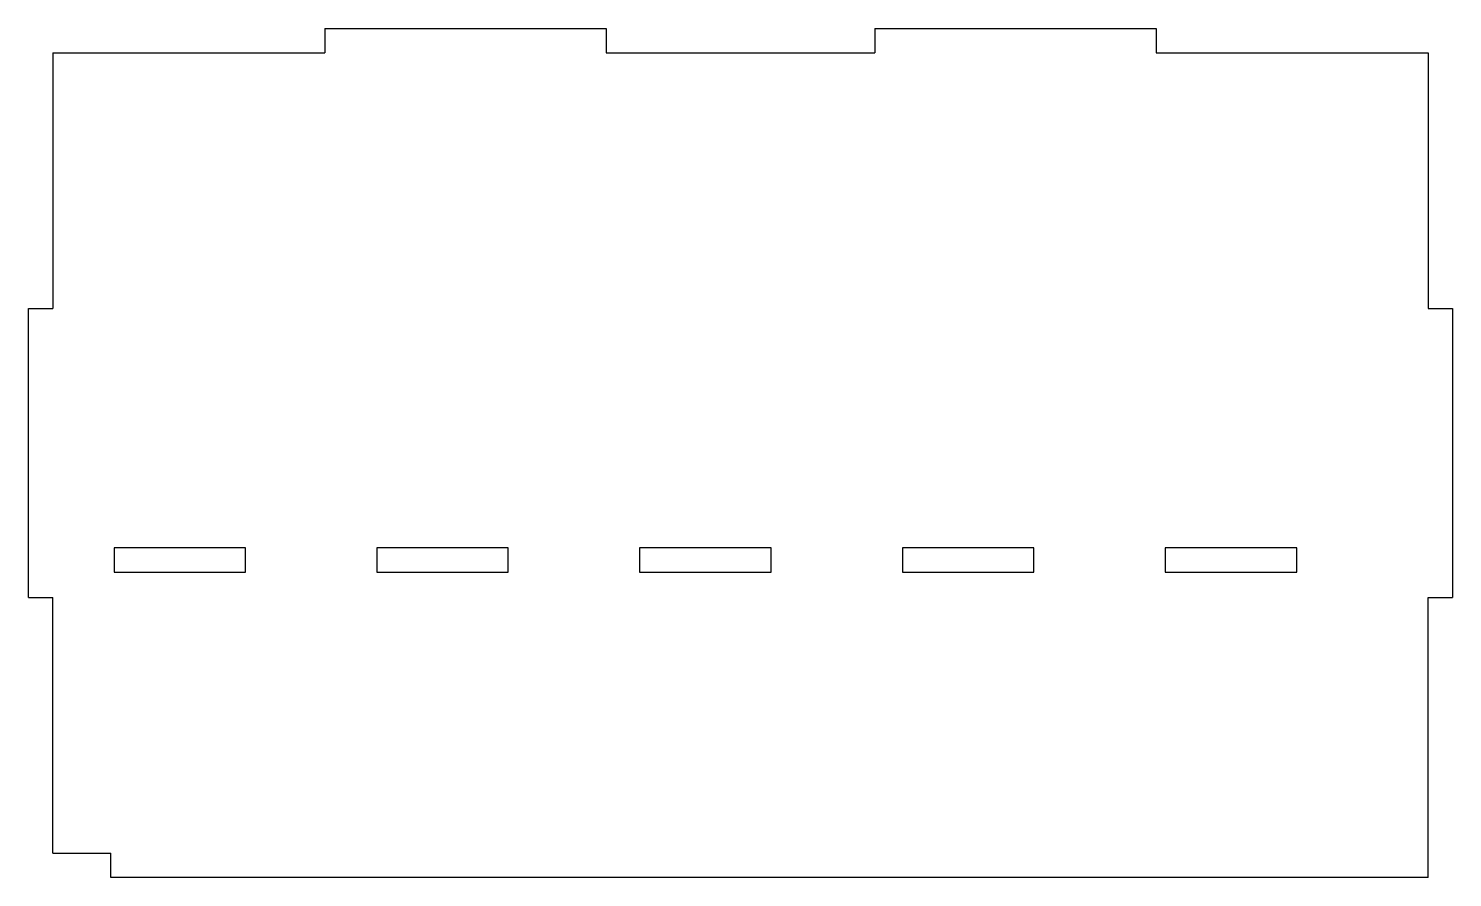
# Model space of a CAD drawing. Header units: millimetres. Extents: x 0 to 233, y -139 to 0.
import ezdxf

# ---------------------------------------------------------------- set-up
doc = ezdxf.new("R2010")
doc.units = ezdxf.units.MM

msp = doc.modelspace()

# ---------------------------------------------------------------- linework, layer by layer
at = {"color": 7, "linetype": 'Continuous', "lineweight": 25}
for p, q in [((48.5, 0), (94.5, 0)), ((48.5, 0), (48.5, -4)), ((94.5, 0), (94.5, -4)), ((138.5, 0), (184.5, 0)), ((138.5, 0), (138.5, -4)), ((184.5, 0), (184.5, -4)), ((4, -4), (48.5, -4)), ((4, -4), (4, -45.83)), ((94.5, -4), (138.5, -4)), ((184.5, -4), (229, -4)), ((229, -4), (229, -45.83)), ((0, -45.83), (4, -45.83)), ((0, -93.17), (0, -45.83)), ((229, -45.83), (233, -45.83)), ((233, -45.83), (233, -93.17)), ((35.5, -85), (14, -85)), ((14, -85), (14, -89)), ((35.5, -89), (35.5, -85)), ((78.5, -85), (57, -85)), ((57, -85), (57, -89)), ((78.5, -89), (78.5, -85)), ((121.5, -85), (100, -85)), ((100, -85), (100, -89)), ((121.5, -89), (121.5, -85)), ((164.5, -85), (143, -85)), ((143, -85), (143, -89)), ((164.5, -89), (164.5, -85)), ((186, -85), (186, -89)), ((207.5, -85), (186, -85)), ((207.5, -89), (207.5, -85)), ((14, -89), (35.5, -89)), ((57, -89), (78.5, -89)), ((100, -89), (121.5, -89)), ((143, -89), (164.5, -89)), ((186, -89), (207.5, -89)), ((0, -93.17), (4, -93.17)), ((4, -135), (4, -93.17)), ((229, -139), (229, -93.17)), ((229, -93.17), (233, -93.17)), ((4, -135), (13.5, -135)), ((13.5, -139), (13.5, -135)), ((229, -139), (13.5, -139))]:
    msp.add_line(p, q, dxfattribs=at)

doc.saveas('drawing.dxf')
